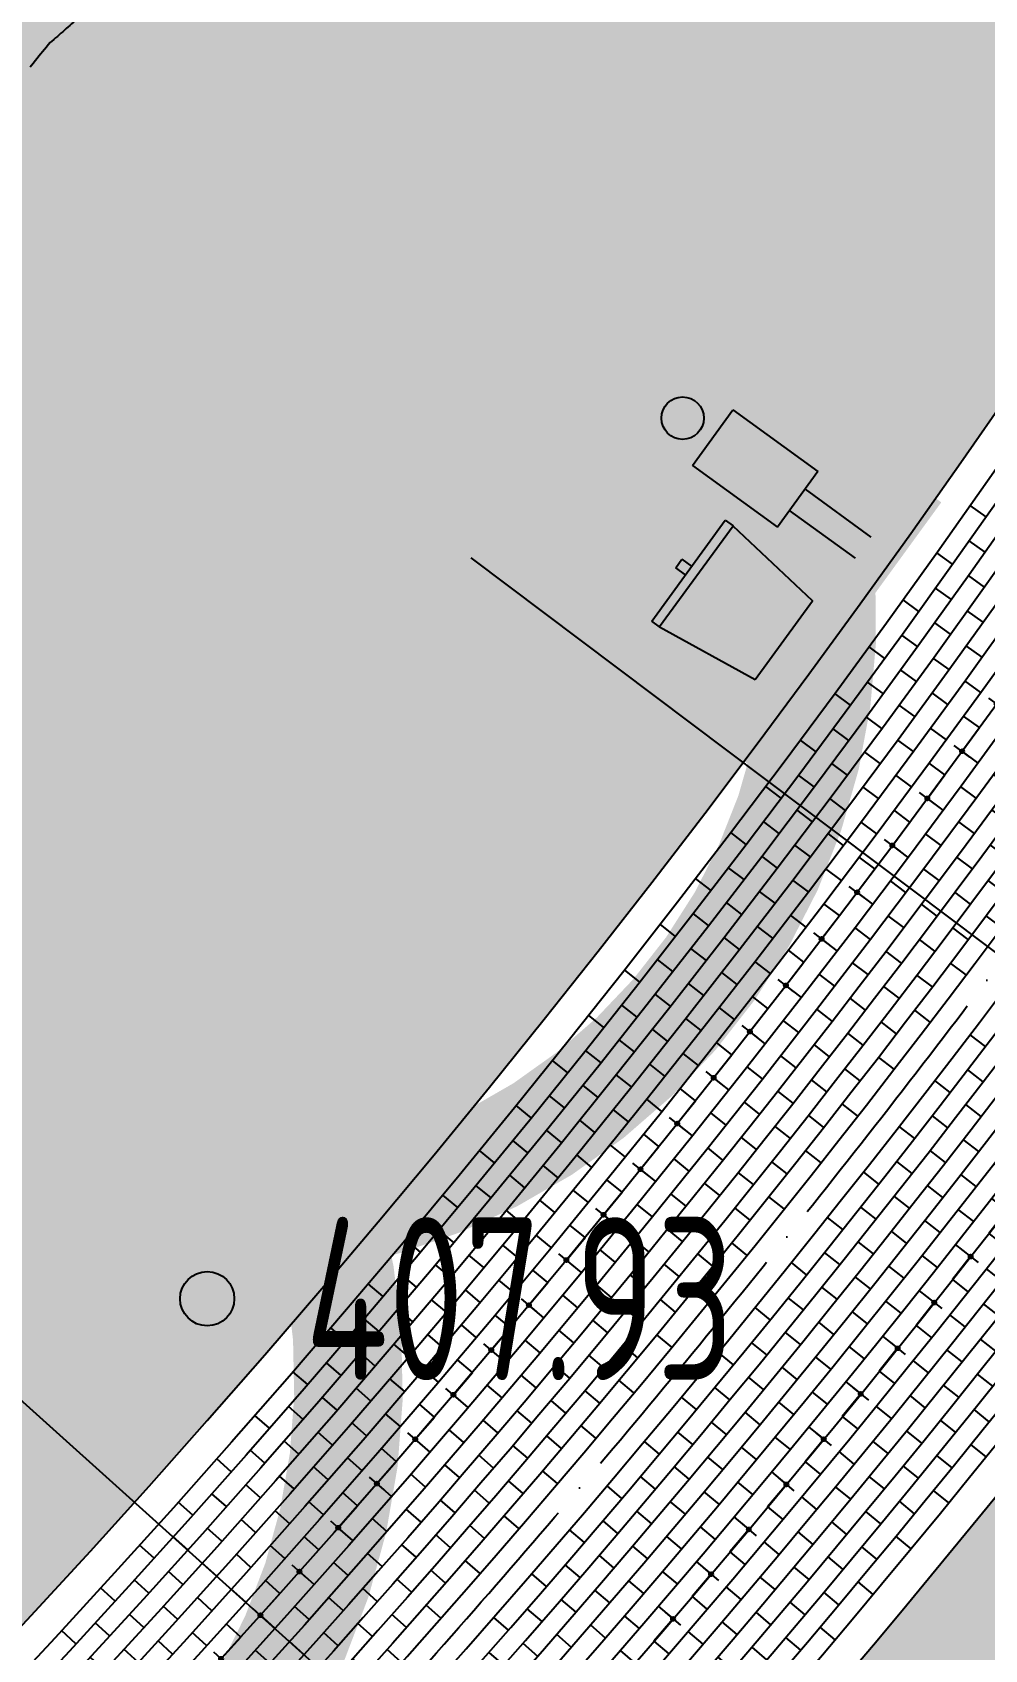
# Model space of a CAD drawing. Header units: millimetres. Extents: x 387826 to 388039216, y 3325062 to 3325368396.
# Drawn here: x 387736555 to 387740942, y 3324880601 to 3324888053 of the extents above; entities that cross this region are included whole.
import ezdxf
from ezdxf.enums import TextEntityAlignment as Align

# ---------------------------------------------------------------- set-up
doc = ezdxf.new("R2010")
doc.units = ezdxf.units.MM
doc.header["$LTSCALE"] = 1000
doc.header["$MEASUREMENT"] = 0
doc.linetypes.add('ACAD_ISO04W100', pattern=[30, 24, -3, 0, -3])
doc.linetypes.add('DASH', pattern=[0.35, 0.25, -0.1])
for name, color, linetype in [('0 Plan-Furniture', 215, 'Continuous'), ('0 Plan-Green C2', 75, 'DASH'), ('0 Plan-Green Hatch', 76, 'Continuous'), ('0 Plan-Hatch 1', 8, 'Continuous'), ('0 Plan-Pavedivide', 15, 'Continuous'), ('0 Plan-Road 2', 40, 'Continuous'), ('0 Plan-Rock', 15, 'Continuous'), ('0 Plan-Wall 1', 32, 'Continuous'), ('0 Plan-Water L', 150, 'Continuous'), ('0-SITE', 7, 'Continuous'), ('000-Earth-MSCQ（不打印）$0$0-SITE', 7, 'Continuous'), ('000-Earth-MSCQ（不打印）$0$GCD', 251, 'Continuous'), ('000-古城墙保护(不打印)$0$0-文物遗址', 8, 'Continuous'), ('0NT-Center', 1, 'ACAD_ISO04W100'), ('0NT-Line 6', 251, 'Continuous')]:
    doc.layers.add(name, color=color, linetype=linetype)
doc.layers.add('0-调整', color=7, linetype='Continuous', plot=False)
doc.layers.add('0NT-辅助线（不打印）', color=157, linetype='Continuous', plot=False)
doc.styles.add('000-Earth-MSCQ（不打印）$0$HZ', font='gbenor.shx', dxfattribs={"width": 0.8, "bigfont": 'hztxt.shx'})
pattern_1 = [(90, (387910883.5935059, 3325096422.695915), (-798.2363799999999, 798.23638), [211.664528, -1384.80812]), (45, (387910883.5935059, 3325096422.695915), (-798.2369240652082, 798.2369240652083), [211.664528, -917.2129199999998]), (135, (387910883.5935059, 3325096422.695915), (-798.2369240652083, -798.2369240652082), [211.664528, -917.2129199999998])]

# ---------------------------------------------------------------- blocks, each defined once
blk = doc.blocks.new('GZF')
at = {"layer": '0 Plan-Hatch 1', "ltscale": 10}
for p, q in [((0, 630.0000009536743), (0, 540.0000004768372)), ((-135, 540.0000009536743), (-135, 450.0000004768372)), ((0, 450.0000009536743), (0, 360.0000004768372)), ((-135, 360.0000009536743), (-135, 270.0000004768372)), ((0, 270.0000009536743), (0, 180.0000004768372)), ((-135, 180.0000009536743), (-135, 90.00000047683716)), ((0, 90.00000095367432), (0, 4.76837158203125e-07)), ((-135, 9.5367431640625e-07), (-135, -89.99999952316284)), ((-135, -179.9999990463257), (-135, -269.9999995231628)), ((0, -269.9999990463257), (0, -359.9999995231628)), ((-135, -359.9999990463257), (-135, -449.9999995231628)), ((0, -449.9999990463257), (0, -539.9999995231628)), ((-135, -539.9999990463257), (-135, -629.9999995231628))]:
    blk.add_line(p, q, dxfattribs=at)
at = {"layer": '0NT-辅助线（不打印）', "ltscale": 10}
for p, q in [((0, 4.76837158203125e-07), (-135.0000000596046, 4.291534423828125e-06)), ((0, 44.99999952316284), (0, -45)), ((0, -89.99999904632568), (0, -179.9999995231628))]:
    blk.add_line(p, q, dxfattribs=at)
blk.add_circle((0, 9.5367431640625e-07), 9.101957738399506, dxfattribs=at)
blk = doc.blocks.new('hgreer')
at = {"layer": '0 Plan-Rock'}
for p, q in [((87294355.55795002, 81354781.10729504), (87294178.11190939, 81354751.86047316)), ((87294443.53921127, 81354780.05402851), (87294355.55795002, 81354781.10729504)), ((87294547.68330145, 81354721.65778351), (87294443.53921127, 81354780.05402851)), ((87294178.11190939, 81354751.86047316), (87294065.83607006, 81354637.78872204)), ((87294065.83607006, 81354637.78872204), (87294117.01122522, 81354456.20700169)), ((87294664.07947683, 81354656.3914814), (87294547.68330145, 81354721.65778351)), ((87294759.14183569, 81354538.71492577), (87294664.07947683, 81354656.3914814)), ((87294731.7388463, 81354582.50181723), (87294664.24018526, 81354326.38945389)), ((87294773.08252478, 81354434.33788824), (87294759.14183569, 81354538.71492577)), ((87294117.01122522, 81354456.20700169), (87294095.41249323, 81354331.52632284)), ((87294903.68527222, 81354336.96669865), (87294773.08252478, 81354434.33788824)), ((87294095.41249323, 81354331.52632284), (87294030.19147348, 81354215.21090364)), ((87294664.24018526, 81354326.38945389), (87294726.92880392, 81354122.25697279)), ((87294931.09391212, 81354184.80406904), (87294903.68527222, 81354336.96669865)), ((87294030.19147348, 81354215.21090364), (87293950.50170279, 81354058.7284131)), ((87294726.92880392, 81354122.25697279), (87294732.5263834, 81353974.28032875)), ((87294925.65704155, 81354002.77868557), (87294931.09391212, 81354184.80406904)), ((87293950.50170279, 81354058.7284131), (87294085.01149035, 81353910.88410997)), ((87294732.5263834, 81353974.28032875), (87294732.47653246, 81353773.14170551)), ((87294847.1803999, 81353805.38219404), (87294925.65704155, 81354002.77868557)), ((87294023.75106525, 81353945.23439169), (87293945.06209517, 81353876.70456362)), ((87293945.06209517, 81353876.70456362), (87293978.86129236, 81353793.37982321)), ((87294085.01149035, 81353910.88410997), (87294101.38487864, 81353724.67772675)), ((87293978.86129236, 81353793.37982321), (87294010.44285583, 81353663.0162301)), ((87294101.38487864, 81353724.67772675), (87294062.62154865, 81353569.38563776)), ((87294194.49001312, 81353632.23753595), (87294078.83149195, 81353713.18281698)), ((87294732.47653246, 81353773.14170551), (87294855.4718895, 81353647.84643793)), ((87294733.32646942, 81353768.42199326), (87294752.7542243, 81353536.46374273)), ((87294985.5991621, 81353607.06822824), (87294847.1803999, 81353805.38219404)), ((87294010.44285583, 81353663.0162301), (87294001.0962081, 81353531.46549511)), ((87294062.62154865, 81353569.38563776), (87294062.83210802, 81353440.52223349)), ((87294327.30845976, 81353581.90174913), (87294194.49001312, 81353632.23753595)), ((87294466.7307601, 81353471.53891182), (87294327.30845976, 81353581.90174913)), ((87294855.4718895, 81353647.84643793), (87294933.63376474, 81353571.83388138)), ((87294915.46659803, 81353453.2730689), (87294985.5991621, 81353607.06822824)), ((87294001.0962081, 81353531.46549511), (87293982.1913867, 81353397.22570324)), ((87294062.83210802, 81353440.52223349), (87294178.22474575, 81353287.3048029)), ((87294486.30451298, 81353376.63236427), (87294466.7307601, 81353471.53891182)), ((87294754.92104006, 81353382.36224747), (87294915.46659803, 81353453.2730689)), ((87293982.1913867, 81353397.22570324), (87294040.96926165, 81353243.56614494)), ((87294178.22474575, 81353287.3048029), (87294341.44099522, 81353269.10504293)), ((87294334.34331751, 81353267.93039131), (87294629.21914673, 81353316.73175287)), ((87294386.46046972, 81353276.55567598), (87294503.96522665, 81353394.33422852)), ((87294503.96522665, 81353394.33422852), (87294754.92104006, 81353382.36224747)), ((87294629.21914673, 81353316.73175287), (87294695.59404516, 81353299.90225601)), ((87294695.59404516, 81353299.90225601), (87294797.77804232, 81353019.78459024)), ((87293881.95533514, 81353001.33173227), (87294002.8869195, 81353200.15958261)), ((87294002.8869195, 81353200.15958261), (87294334.34331751, 81353267.93039131)), ((87294040.96926165, 81353243.56614494), (87294087.5199771, 81353217.46397257)), ((87294797.2513938, 81353021.22829533), (87294928.35195875, 81353075.89960194)), ((87294797.77804232, 81353019.78459024), (87294828.17697763, 81352902.62679052)), ((87294928.35195875, 81353075.89960194), (87295164.21005392, 81352945.8500886)), ((87293707.04556465, 81352798.5372243), (87293881.95533514, 81353001.33173227)), ((87294828.17697763, 81352902.62679052), (87294889.36295891, 81352809.43795013)), ((87295164.21005392, 81352945.8500886), (87295294.30506325, 81352900.8138256)), ((87295294.30506325, 81352900.8138256), (87295436.7808919, 81352909.88579369)), ((87295436.7808919, 81352909.88579369), (87295535.80596161, 81352712.5181551)), ((87293611.90141344, 81352617.88646793), (87293707.04556465, 81352798.5372243)), ((87294783.89886093, 81352759.74909401), (87294922.68821096, 81352819.02491999)), ((87294798.87405062, 81352593.05690384), (87294783.89886093, 81352759.74909401)), ((87294889.36295891, 81352809.43795013), (87294893.53768969, 81352806.57496452)), ((87294922.68821096, 81352819.02491999), (87295093.40136433, 81352851.9939723)), ((87295093.40136433, 81352851.9939723), (87295359.6696682, 81352771.9161663)), ((87295359.6696682, 81352771.9161663), (87295495.84562588, 81352736.87204123)), ((87295495.84562588, 81352736.87204123), (87295622.469975, 81352776.15960741)), ((87295622.469975, 81352776.15960741), (87295818.58547544, 81352704.58441973)), ((87293611.2455144, 81352622.75509739), (87293618.59947062, 81352630.60410738)), ((87293612.46367359, 81352618.95403433), (87293611.2455144, 81352622.75509739)), ((87293634.5151391, 81352386.18992853), (87293611.90141344, 81352617.88646793)), ((87294792.83854675, 81352660.23945093), (87294781.2020874, 81352568.13327885)), ((87295818.58547544, 81352704.58441973), (87295897.6313386, 81352519.39395714)), ((87294781.2020874, 81352568.13327885), (87294803.82754755, 81352499.24621439)), ((87294829.69997835, 81352396.15216494), (87294798.87405062, 81352593.05690384)), ((87294803.82754755, 81352499.24621439), (87294805.84275723, 81352325.73192406)), ((87295897.6313386, 81352519.39395714), (87295875.03799915, 81352437.25423193)), ((87293638.73982191, 81352109.72977304), (87293634.5151391, 81352386.18992853)), ((87294867.24756336, 81351996.47886133), (87294829.69997835, 81352396.15216494)), ((87295875.03799915, 81352437.25423193), (87295998.39040709, 81352279.86569405)), ((87294805.84275723, 81352325.73192406), (87294729.88889408, 81352179.05230331)), ((87295998.39040709, 81352279.86569405), (87296011.18960857, 81352087.09489775)), ((87293691.33826399, 81351912.79822016), (87293638.73982191, 81352109.72977304)), ((87294729.88889408, 81352179.05230331), (87294598.35456133, 81352049.99602938)), ((87294745.82520914, 81351830.70942354), (87294674.40588522, 81352124.61457443)), ((87296011.18960857, 81352087.09489775), (87295936.69059563, 81352043.44170523)), ((87294598.35456133, 81352049.99602938), (87294537.39111853, 81351920.69665527)), ((87294787.96035194, 81351832.43062687), (87294867.24756336, 81351996.47886133)), ((87295936.69059563, 81352043.44170523), (87295855.45090389, 81351887.43670464)), ((87293793.29972267, 81351855.16876936), (87293691.33826399, 81351912.79822016)), ((87294020.61388016, 81351790.46834421), (87293793.29972267, 81351855.16876936)), ((87294528.00491762, 81351827.74941826), (87294403.26178503, 81351753.4624834)), ((87294537.39111853, 81351920.69665527), (87294528.00491762, 81351827.74941826)), ((87294823.57447815, 81351755.92092943), (87294745.82520914, 81351830.70942354)), ((87294928.24235153, 81351500.3071332), (87294787.96035194, 81351832.43062687)), ((87295752.93615198, 81351854.00780106), (87295717.958148, 81351717.75891066)), ((87295855.45090389, 81351887.43670464), (87295752.93615198, 81351854.00780106)), ((87294261.92574072, 81351683.3802619), (87294020.61388016, 81351790.46834421)), ((87294403.26178503, 81351753.4624834), (87294261.92574072, 81351683.3802619)), ((87295717.958148, 81351717.75891066), (87295668.86266375, 81351569.5649929)), ((87295668.86266375, 81351569.5649929), (87295620.20724678, 81351489.60983896)), ((87295038.57397318, 81351501.56801844), (87294928.24235153, 81351500.3071332)), ((87295218.8379941, 81351460.2084279), (87295038.57397318, 81351501.56801844)), ((87295471.20922089, 81351402.30345297), (87295218.8379941, 81351460.2084279)), ((87295563.7357006, 81351441.81965446), (87295471.20922089, 81351402.30345297)), ((87295620.20724678, 81351489.60983896), (87295563.7357006, 81351441.81965446))]:
    blk.add_line(p, q, dxfattribs=at)
blk = doc.blocks.new('A$C6F3146E0')
at = {"layer": '0NT-Line 6', "ltscale": 10}
h = blk.add_hatch(color=250, dxfattribs=at)
h.dxf.hatch_style = 1
h.paths.add_polyline_path([(770.8263137936592, 224.670768737793), (810.3220527768135, 256.2139329910278), (835.2317494153976, 324.4204158782959), (833.3040155768394, 388.4453463554382), (820.9189774394035, 463.9596586227417), (754.3517169356346, 547.9615912437439), (685.1306374669075, 571.7637538909912), (648.6333835721016, 532.9735097885132), (560.9706773757935, 478.0560865402222), (435.4114928841591, 471.8050203323364), (412.9067182540894, 470.2245101928711), (393.1375009417534, 409.172682762146), (341.858026444912, 434.3570075035095), (264.9241532683372, 347.7219390869141), (178.5392355918884, 306.3339829444885), (99.75384694337845, 236.3871359825134), (100.6734097599983, 205.8461256027222), (-39.07419377565384, 236.9795122146606), (-102.4145213365555, 247.8891234397888), (-227.2226577997208, 255.3294014930725), (-263.6027362942696, 253.2760562896729), (-466.0318554639816, 116.5901379585266), (-533.2976085543633, 47.03379058837891), (-532.5472962260246, -9.940046787261963), (-502.9617641568184, -119.4587659835815), (-487.3542992472649, -245.2169432640076), (-362.168852865696, -318.9908819198608), (-321.607862830162, -299.8709025382996), (-253.3382203578949, -292.9825172424316), (-203.8347312808037, -305.8216533660889), (-307.0939737558365, -407.8742938041687), (-317.8145741820335, -454.746955871582), (-397.924086868763, -564.6175723075867), (-303.9935299754143, -812.2360253334045), (-231.2336182594299, -851.9496531486511), (-48.49573516845703, -816.4576859474182), (-9.395219087600708, -850.3686947822571), (93.0649853348732, -855.1476488113403), (111.2549631595612, -865.0760560035706), (187.399763584137, -812.1467542648315), (221.6528564691544, -722.4822506904602), (261.0329630374908, -711.4681391716003), (317.6792796850204, -633.1580109596252), (298.6361645460129, -534.7751779556274), (251.1640767455101, -492.3936176300049), (307.7410970926285, -425.3148427009583), (268.7809119224548, -368.9407444000244), (252.7369466423988, -239.6859731674194), (250.3308267593384, -175.0901141166687), (202.1934161186218, -127.8694906234741), (284.9391769766808, -23.94351768493652), (331.3716490268707, -23.94351720809937), (367.9684412479401, -52.22230958938599), (442.710650742054, -71.89512920379639), (483.0180369615555, -67.30876064300537), (530.3833799958229, 38.67332077026367), (669.1160991191864, 76.5786771774292), (763.058145403862, 146.8629102706909)])
at = {"layer": '0 Plan-Rock', "ltscale": 10, "const_width": 30}
blk.add_lwpolyline([(770.8263137936592, 224.670768737793), (810.3220527768135, 256.2139329910278), (835.2317494153976, 324.4204158782959), (833.3040155768394, 388.4453463554382), (820.9189774394035, 463.9596586227417), (754.3517169356346, 547.9615912437439), (685.1306374669075, 571.7637538909912), (648.6333835721016, 532.9735097885132), (560.9706773757935, 478.0560865402222), (435.4114928841591, 471.8050203323364), (412.9067182540894, 470.2245101928711), (393.1375009417534, 409.172682762146), (341.858026444912, 434.3570075035095), (264.9241532683372, 347.7219390869141), (178.5392355918884, 306.3339829444885), (99.75384694337845, 236.3871359825134), (100.6734097599983, 205.8461256027222), (-39.07419377565384, 236.9795122146606), (-102.4145213365555, 247.8891234397888), (-227.2226577997208, 255.3294014930725), (-263.6027362942696, 253.2760562896729), (-466.0318554639816, 116.5901379585266), (-533.2976085543633, 47.03379058837891), (-532.5472962260246, -9.940046787261963), (-502.9617641568184, -119.4587659835815), (-487.3542992472649, -245.2169432640076), (-362.168852865696, -318.9908819198608), (-321.607862830162, -299.8709025382996), (-253.3382203578949, -292.9825172424316), (-203.8347312808037, -305.8216533660889), (-307.0939737558365, -407.8742938041687), (-317.8145741820335, -454.746955871582), (-397.924086868763, -564.6175723075867), (-303.9935299754143, -812.2360253334045), (-231.2336182594299, -851.9496531486511), (-48.49573516845703, -816.4576859474182), (-9.395219087600708, -850.3686947822571), (93.0649853348732, -855.1476488113403), (111.2549631595612, -865.0760560035706), (187.399763584137, -812.1467542648315), (221.6528564691544, -722.4822506904602), (261.0329630374908, -711.4681391716003), (317.6792796850204, -633.1580109596252), (298.6361645460129, -534.7751779556274), (251.1640767455101, -492.3936176300049), (307.7410970926285, -425.3148427009583), (268.7809119224548, -368.9407444000244), (252.7369466423988, -239.6859731674194), (250.3308267593384, -175.0901141166687), (202.1934161186218, -127.8694906234741), (284.9391769766808, -23.94351768493652), (331.3716490268707, -23.94351720809937), (367.9684412479401, -52.22230958938599), (442.710650742054, -71.89512920379639), (483.0180369615555, -67.30876064300537), (530.3833799958229, 38.67332077026367), (669.1160991191864, 76.5786771774292), (763.058145403862, 146.8629102706909)], close=True, dxfattribs=at)
at = {"layer": '0 Plan-Rock', "xscale": 0.4800000000000001, "yscale": 0.4800000000000001, "zscale": 0.4800000000000001, "rotation": 301.0050644222225}
blk.add_blockref('hgreer', (-55053982.43733722, 15799643.40212011), dxfattribs=at)
blk = doc.blocks.new('2000')
at = {"layer": '0NT-辅助线（不打印）', "ltscale": 10}
blk.add_line((0, 3068.412932872772), (0, -3068.412932872772), dxfattribs=at)
blk = doc.blocks.new('000-Earth-MSCQ（不打印）$0$gc200')
h = blk.add_hatch(color=256)
edge = h.paths.add_edge_path()
edge.add_arc((0, -5.551115123125783e-17), 0.2500000000000001, 0, 360)
blk.add_circle((0, -5.551115123125783e-17), 0.2500000000000001)
blk = doc.blocks.new('000-古城墙保护(不打印)')
at = {"layer": '000-古城墙保护(不打印)$0$0-文物遗址'}
for points, knots in [([(387737197.1285747, 3324981403.415055), (387736096.0427806, 3324979854.623392), (387734994.9161226, 3324978305.774215), (387733477.5577232, 3324976159.452425), (387733057.9827518, 3324975564.681698), (387731801.6481757, 3324973778.453018), (387730967.2788861, 3324972585.078576), (387729892.9296446, 3324971034.148538), (387729648.4172458, 3324970680.198669), (387729160.3491914, 3324969971.545458), (387728916.7924557, 3324969616.845214), (387728187.6684797, 3324968551.577522), (387727703.6474695, 3324967839.843114), (387726258.6842515, 3324965699.60363), (387725304.8418364, 3324964266.062308), (387722479.0335895, 3324959942.345523), (387720642.7863438, 3324957029.07731), (387718565.0062456, 3324953562.089524), (387718258.3690078, 3324953045.846024), (387717344.9016046, 3324951493.459837), (387716744.5157421, 3324950453.661462), (387715929.4988618, 3324949012.45878), (387715706.7998487, 3324948615.5142), (387715042.9016787, 3324947422.379854), (387714605.9012473, 3324946623.888694), (387713743.8217769, 3324945020.483297), (387713318.7405089, 3324944215.591985), (387712060.6000639, 3324941791.922987), (387711244.6442383, 3324940164.150267), (387708859.0139924, 3324935249.417005), (387707351.5765786, 3324931931.041672), (387705649.0821437, 3324927975.16632), (387705389.7021271, 3324927366.404742), (387704936.1741744, 3324926291.721795), (387704741.1506999, 3324925826.179573), (387704418.5123076, 3324925050.517639), (387704290.2414992, 3324924740.67449), (387704049.4087902, 3324924156.238155), (387703936.7372431, 3324923881.690023), (387703588.9594018, 3324923030.849317), (387703355.1671539, 3324922454.038587), (387702657.6515939, 3324920722.135781), (387702197.7893851, 3324919565.573121), (387700732.057672, 3324915862.894021), (387699733.2402807, 3324913314.916289), (387697682.8976924, 3324908245.691806), (387696631.3727324, 3324905724.445703), (387695385.8999711, 3324902935.86764), (387695252.6487555, 3324902639.882738), (387695042.0861625, 3324902176.097783), (387694965.4017933, 3324902008.003693), (387694811.416937, 3324901672.097452), (387694734.1191186, 3324901504.28469), (387694501.330532, 3324901001.257626), (387694344.9446319, 3324900666.454545), (387693872.3747299, 3324899663.611354), (387693552.7785212, 3324898997.1373), (387692581.6878713, 3324897003.348752), (387691917.8913274, 3324895681.667883), (387689691.0672321, 3324891350.986928), (387688073.6011322, 3324888366.761915), (387684790.6326197, 3324882419.062478), (387683125.1304827, 3324879455.588455), (387681241.4699884, 3324876053.47428), (387681004.4719652, 3324875624.499768), (387680615.9174366, 3324874919.189661), (387680464.0502294, 3324874643.010059), (387680143.3686507, 3324874058.588551), (387679974.6257988, 3324873750.313607), (387679637.7624104, 3324873133.472393), (387679469.6391446, 3324872824.905679), (387678966.1256262, 3324871898.803033), (387678631.591652, 3324871280.864596), (387677630.8628182, 3324869425.725761), (387676967.5410358, 3324868187.201847), (387674984.6522201, 3324864468.627708), (387673672.1615222, 3324861985.575195), (387670088.9604058, 3324855224.444933), (387667813.6277949, 3324850950.53183), (387665264.2276769, 3324846340.527356), (387665057.0287449, 3324845967.096959), (387664433.7340483, 3324844847.74894), (387664015.9403817, 3324844102.774489), (387663432.2971889, 3324843070.481988), (387663268.6519265, 3324842781.949813), (387662833.5749711, 3324842017.360954), (387662561.4328105, 3324841541.694526), (387662178.4184651, 3324840876.126625), (387662068.5575572, 3324840685.672148), (387661848.4548826, 3324840304.962278), (387661738.2155733, 3324840114.706697), (387661406.983139, 3324839544.211227), (387661185.4755068, 3324839164.24261), (387660519.2898974, 3324838025.207472), (387660072.9491917, 3324837267.011679), (387659161.3501892, 3324835723.708179), (387658696.0040777, 3324834938.644979), (387658230.5838907, 3324834153.577537)], [0, 0, 0, 0, 5702.245479939245, 5702.245479939245, 7885.781478183323, 7885.781478183323, 12252.85347467148, 12252.85347467148, 13542.57060277555, 13542.57060277555, 14832.28773087962, 14832.28773087962, 17411.72198708776, 17411.72198708776, 22570.59049950404, 22570.59049950404, 32888.32752433659, 32888.32752433659, 34688.62051796382, 34688.62051796382, 38289.20650521827, 38289.20650521827, 39654.30530144276, 39654.30530144276, 42384.50289389175, 42384.50289389175, 45114.70048634074, 45114.70048634074, 50575.09567123871, 50575.09567123871, 61495.88604103465, 61495.88604103465, 63478.34665138404, 63478.34665138404, 64990.43751087733, 64990.43751087733, 65995.03634065215, 65995.03634065215, 66884.06714237704, 66884.06714237704, 68748.62421062514, 68748.62421062514, 72477.73834712135, 72477.73834712135, 80682.19936863326, 80682.19936863326, 88886.66039014516, 88886.66039014516, 89862.41942877932, 89862.41942877932, 90417.86075234684, 90417.86075234684, 90973.30207591435, 90973.30207591435, 92084.18472304937, 92084.18472304937, 94305.95001731942, 94305.95001731942, 98749.48060585953, 98749.48060585953, 108930.3375710443, 108930.3375710443, 119111.1945362291, 119111.1945362291, 120579.3181833468, 120579.3181833468, 121523.5538401964, 121523.5538401964, 122576.4952181892, 122576.4952181892, 123629.436596182, 123629.436596182, 125735.3193521676, 125735.3193521676, 129947.0848641388, 129947.0848641388, 138370.6158880811, 138370.6158880811, 152903.0841010717, 152903.0841010717, 154185.1334196633, 154185.1334196633, 156749.2320568466, 156749.2320568466, 157744.9728730399, 157744.9728730399, 159389.9369822803, 159389.9369822803, 160049.8649448918, 160049.8649448918, 160709.7929075034, 160709.7929075034, 162029.6488327265, 162029.6488327265, 164669.3606831728, 164669.3606831728, 167406.946974139, 167406.946974139, 167406.946974139, 167406.946974139]), ([(387737262.330511, 3324981357.060902), (387734721.0161395, 3324977782.437986), (387726546.6739347, 3324966284.372334), (387714433.9447264, 3324947503.892808), (387703783.5358794, 3324924094.444627), (387694663.0818708, 3324899201.65144), (387678914.9642586, 3324872463.379442), (387667385.2491224, 3324849444.440826), (387659620.0887402, 3324836340.50948), (387658299.3995878, 3324834112.780479)], [0, 0, 0, 0, 13160.82587816235, 42332.863815025, 66846.07850587695, 90167.89617001449, 121717.6302068458, 159638.727540277, 167406.9472222461, 167406.9472222461, 167406.9472222461, 167406.9472222461])]:
    blk.add_open_spline(points, degree=3, knots=knots, dxfattribs=at)
blk = doc.blocks.new('000-Earth-MSCQ（不打印）')
at = {"layer": '000-Earth-MSCQ（不打印）$0$0-SITE', "ltscale": 10}
blk.add_blockref('000-古城墙保护(不打印)', (0, 0), dxfattribs=at)
at = {"layer": '000-Earth-MSCQ（不打印）$0$GCD', "linetype": 'Continuous'}
ref = blk.add_blockref('000-Earth-MSCQ（不打印）$0$gc200', (387737360.1, 3324882218.5), dxfattribs=dict(at, xscale=500, yscale=500, zscale=500))
ref.add_attrib('height', '407.93', dxfattribs={"linetype": 'Continuous', "height": 750, "style": '000-Earth-MSCQ（不打印）$0$HZ', "width": 0.8}).set_placement((387737810.1, 3324882218.5), align=Align.MIDDLE_LEFT)
blk = doc.blocks.new('fsdeghfgjfg')
at = {"layer": '0 Plan-Furniture'}
for p, q in [((481422.0104726141, 3490948.201271868), (481422.5052769388, 3490948.201294146)), ((481422.0104726141, 3490948.201271868), (481422.0105066623, 3490947.445009573)), ((481422.5052769388, 3490948.201294146), (481422.5053109869, 3490947.44503185)), ((481420.93110653, 3490947.778263784), (481421.8305891898, 3490947.77830428)), ((481420.9311096692, 3490947.708537716), (481420.93110653, 3490947.778263784)), ((481421.3430499425, 3490947.864711008), (481421.4199289019, 3490947.86471447)), ((481421.3430538336, 3490947.778282331), (481421.3430499425, 3490947.864711008)), ((481421.4199289019, 3490947.86471447), (481421.4199327931, 3490947.778285792)), ((481421.8305891898, 3490947.77830428), (481421.830592329, 3490947.708578212)), ((481422.5053109869, 3490947.44503185), (481422.0105066623, 3490947.445009573)), ((481422.1604759517, 3490946.858928958), (481422.160449565, 3490947.445016324)), ((481422.3493834257, 3490947.44502483), (481422.3494098123, 3490946.858937464))]:
    blk.add_line(p, q, dxfattribs=at)
at = {"layer": '0 Plan-Furniture', "const_width": 0.1}
blk.add_lwpolyline([(481420.5576483212, 3490948.720909328), (481420.5577417252, 3490946.646265627), (481422.7990485331, 3490946.646366535), (481422.7989551292, 3490948.721010235)], close=True, dxfattribs=at)
at = {"layer": '0 Plan-Furniture'}
blk.add_lwpolyline([(481421.0310007501, 3490946.929665298), (481421.7299928516, 3490946.929696769), (481421.8298137996, 3490947.708578177), (481420.9311096692, 3490947.708537716)], close=True, dxfattribs=at)
blk.add_circle((481422.2442616898, 3490948.458704368), 0.1524818489228128, dxfattribs=at)

msp = doc.modelspace()

# ---------------------------------------------------------------- hatches: boundary and pattern name
at = {"layer": '0 Plan-Green Hatch', "ltscale": 10}
h = msp.add_hatch(dxfattribs=at)
h.set_pattern_fill('GRASS', color=256, scale=400, double=1)
h.set_pattern_definition(pattern_1)
edge = h.paths.add_edge_path()
edge.add_line((387622439.0599667, 3324854050.936299), (387623173.6833379, 3324853939.656582))
edge.add_line((387623173.6833379, 3324853939.656582), (387635096.1587876, 3324877614.537973))
edge.add_line((387635096.1587876, 3324877614.537973), (387637326.4545873, 3324880090.89868))
edge.add_line((387637326.4545873, 3324880090.89868), (387648092.625536, 3324901769.250156))
edge.add_line((387648092.625536, 3324901769.250156), (387653675.5063087, 3324913098.933503))
edge.add_line((387653675.5063087, 3324913098.933503), (387659029.9602896, 3324926312.71594))
edge.add_line((387659029.9602896, 3324926312.71594), (387666293.4541628, 3324933025.957657))
edge.add_line((387666293.4541628, 3324933025.957657), (387674562.7421811, 3324955273.126987))
edge.add_line((387674562.7421811, 3324955273.126987), (387674698.8546848, 3324955833.61237))
edge.add_line((387674698.8546848, 3324955833.61237), (387679274.3591145, 3324966056.084505))
edge.add_line((387679274.3591145, 3324966056.084505), (387692670.727551, 3324988471.826824))
edge.add_line((387692670.727551, 3324988471.826824), (387687672.3361686, 3324991569.787791))
edge.add_line((387687672.3361686, 3324991569.787791), (387699107.2769016, 3325013209.461398))
edge.add_line((387699107.2769016, 3325013209.461398), (387703730.9022322, 3325018962.653418))
edge.add_line((387703730.9022322, 3325018962.653418), (387707660.8433574, 3325021085.874216))
edge.add_line((387707660.8433574, 3325021085.874216), (387708978.7375107, 3325021533.479846))
edge.add_line((387708978.7375107, 3325021533.479846), (387713125.3676936, 3325024321.017564))
edge.add_line((387713125.3676936, 3325024321.017564), (387719878.4443215, 3325030249.513507))
edge.add_line((387719878.4443215, 3325030249.513507), (387727149.4825557, 3325038560.592924))
edge.add_line((387727149.4825557, 3325038560.592924), (387731947.0142126, 3325045521.987648))
edge.add_line((387731947.0142126, 3325045521.987648), (387732792.6573083, 3325048405.001884))
edge.add_line((387732792.6573083, 3325048405.001884), (387736658.1743807, 3325052379.78923))
edge.add_line((387736658.1743807, 3325052379.78923), (387738724.4244739, 3325053061.984234))
edge.add_line((387738724.4244739, 3325053061.984234), (387755596.1018205, 3325073700.059758))
edge.add_line((387755596.1018205, 3325073700.059758), (387757359.0947688, 3325075809.7136))
edge.add_line((387757359.0947688, 3325075809.7136), (387765030.6402072, 3325091176.180011))
edge.add_line((387765030.6402072, 3325091176.180011), (387763567.2492012, 3325091306.558766))
edge.add_line((387763567.2492012, 3325091306.558766), (387764643.4762778, 3325092870.663066))
edge.add_line((387764643.4762778, 3325092870.663066), (387763677.4327329, 3325093513.918848))
edge.add_line((387763677.4327329, 3325093513.918848), (387760351.9995351, 3325088519.772871))
edge.add_line((387760351.9995351, 3325088519.772871), (387757854.926546, 3325090182.48947))
edge.add_line((387757854.926546, 3325090182.48947), (387746044.347819, 3325072445.325399))
edge.add_arc((387645329.0706022, 3325139508.228231), 121000.0000046023, 309.74241311210085, 326.34169422267865, ccw=False)
edge.add_arc((387645329.2748908, 3325139507.932482), 120999.6419855282, 304.961169591263, 309.74242826514626, ccw=False)
edge.add_arc((387763683.9662794, 3324966246.727285), 88844.09917226598, 123.4868483728974, 149.7895362449835)
edge.add_arc((387680669.4993267, 3325002504.157055), 10499.99999996763, -109.5936893519368, 53.55920835511489, ccw=False)
edge.add_line((387677148.3473426, 3324992612.165916), (387673651.3536385, 3324985981.462848))
edge.add_line((387673651.3536385, 3324985981.462848), (387646879.8653454, 3324935219.63581))
edge.add_arc((387620344.1212687, 3324949214.430786), 30000.00000171048, 286.5819363186826, 332.19309994883685, ccw=False)
edge.add_arc((387637327.6832241, 3324892178.531931), 29510.79847056292, 106.5819363209107, 159.4825744767803)
edge.add_line((387609688.883474, 3324902521.837725), (387600522.3601472, 3324902521.837726))
edge.add_arc((387629038.2827542, 3324896341.687208), 29177.93862749183, 167.771613600219, 206.6177727609841)
edge.add_line((387602952.7591405, 3324883268.907842), (387599368.7798252, 3324882693.003032))
edge.add_arc((387581780.5333471, 3324878865.002812), 17999.99999596056, -22.8216057335012, 12.27867238597372, ccw=False)
edge.add_line((387598371.4385754, 3324871883.465477), (387617732.5046101, 3324862101.924585))
edge.add_line((387617732.5046101, 3324862101.924585), (387620049.8063839, 3324854469.025551))
edge.add_line((387620049.8063839, 3324854469.025551), (387622439.0599667, 3324854050.936299))
h = msp.add_hatch(dxfattribs=at)
h.set_pattern_fill('GRASS', color=256, scale=400, double=1)
h.set_pattern_definition(pattern_1)
edge = h.paths.add_edge_path()
edge.add_arc((387840038.5234647, 3324935119.458438), 91500.00000411335, 156.4579151047998, 188.1297494474422)
edge.add_arc((387699465.5716684, 3324915038.491694), 50500.00000310002, -50.13602028377028, 8.129749447027223, ccw=False)
edge.add_arc((387721258.4567825, 3324888941.170785), 16499.99999966729, 240.0784554861272, 309.86397971530346, ccw=False)
edge.add_arc((387703688.2609555, 3324858412.23413), 18723.96563009923, 60.07845548631974, 79.10547615602194)
edge.add_arc((387705049.3309466, 3324858201.848883), 18723.96562107236, 83.3207955030254, 134.5558435626539)
edge.add_arc((387711854.8343424, 3324851201.61362), 28486.93864295507, 134.4311089194858, 172.1408235425785)
edge.add_arc((387711706.683251, 3324850381.290263), 28464.53676275132, 170.4641020136959, 199.1369244882563)
edge.add_arc((387669563.2355466, 3324843477.829796), 15443.97045813427, 331.9553121975997, 350.95489145949944, ccw=False)
edge.add_line((387683193.7929136, 3324836216.691499), (387675090.4239818, 3324823431.947542))
edge.add_line((387675090.4239818, 3324823431.947542), (387663784.2623623, 3324830598.144934))
edge.add_line((387663784.2623623, 3324830598.144934), (387672998.4584864, 3324848981.692798))
edge.add_line((387672998.4584864, 3324848981.692798), (387680524.2203788, 3324864605.262346))
edge.add_line((387680524.2203788, 3324864605.262346), (387687306.9526224, 3324878385.749562))
edge.add_line((387687306.9526224, 3324878385.749562), (387691319.5148339, 3324885026.904373))
edge.add_line((387691319.5148339, 3324885026.904373), (387696418.8773469, 3324893466.812367))
edge.add_line((387696418.8773469, 3324893466.812367), (387701724.0635336, 3324904562.441676))
edge.add_line((387701724.0635336, 3324904562.441676), (387705312.0802183, 3324912235.13137))
edge.add_line((387705312.0802183, 3324912235.13137), (387707630.6118227, 3324917818.980739))
edge.add_line((387707630.6118227, 3324917818.980739), (387710598.4634087, 3324924966.623744))
edge.add_line((387710598.4634087, 3324924966.623744), (387713321.0018278, 3324931523.465325))
edge.add_line((387713321.0018278, 3324931523.465325), (387715698.4499269, 3324937249.206583))
edge.add_line((387715698.4499269, 3324937249.206583), (387717023.6757951, 3324940440.822179))
edge.add_line((387717023.6757951, 3324940440.822179), (387723132.5387145, 3324950428.986609))
edge.add_line((387723132.5387145, 3324950428.986609), (387732014.7082485, 3324964951.586145))
edge.add_line((387732014.7082485, 3324964951.586145), (387740285.6465517, 3324978474.805254))
edge.add_line((387740285.6465517, 3324978474.805254), (387743109.7462746, 3324982741.461941))
edge.add_line((387743109.7462746, 3324982741.461941), (387756154.3486463, 3324971666.622703))
h = msp.add_hatch(dxfattribs=at)
h.set_pattern_fill('GRASS', color=256, scale=400, double=1)
h.set_pattern_definition(pattern_1)
edge = h.paths.add_edge_path()
edge.add_line((387682531.9229493, 3324819792.743382), (387689452.9832063, 3324822547.713953))
edge.add_line((387689452.9832063, 3324822547.713953), (387695138.1985209, 3324824969.769745))
edge.add_line((387695138.1985209, 3324824969.769745), (387698698.7044291, 3324826561.574389))
edge.add_line((387698698.7044291, 3324826561.574389), (387705276.2498888, 3324829658.304244))
edge.add_line((387705276.2498888, 3324829658.304244), (387710882.8390135, 3324832462.406137))
edge.add_line((387710882.8390135, 3324832462.406137), (387714650.3126289, 3324834434.449856))
edge.add_line((387714650.3126289, 3324834434.449856), (387719679.7795439, 3324837180.355547))
edge.add_line((387719679.7795439, 3324837180.355547), (387725719.4311197, 3324840654.537024))
edge.add_line((387725719.4311197, 3324840654.537024), (387730551.9630077, 3324843578.580258))
edge.add_line((387730551.9630077, 3324843578.580258), (387737454.4123996, 3324847987.43173))
edge.add_line((387737454.4123996, 3324847987.43173), (387740396.5964426, 3324849953.112617))
edge.add_line((387740396.5964426, 3324849953.112617), (387747023.2478004, 3324854578.476107))
edge.add_line((387747023.2478004, 3324854578.476107), (387758546.2336847, 3324863318.794779))
edge.add_line((387758546.2336847, 3324863318.794779), (387758546.2336847, 3324871791.598949))
edge.add_line((387758546.2336847, 3324871791.598949), (387766608.4358584, 3324878765.292309))
edge.add_line((387766608.4358584, 3324878765.292309), (387766053.2408546, 3324879407.146508))
edge.add_line((387766053.2408546, 3324879407.146508), (387771997.8986003, 3324884549.193228))
edge.add_line((387771997.8986003, 3324884549.193228), (387772553.0936036, 3324883907.339029))
edge.add_line((387772553.0936036, 3324883907.339029), (387772946.2336847, 3324884247.399761))
edge.add_line((387772946.2336847, 3324884247.399761), (387772946.2336847, 3324892223.607093))
edge.add_line((387772946.2336847, 3324892223.607093), (387756515.9619979, 3324892223.607093))
edge.add_line((387756515.9619979, 3324892223.607093), (387756515.961998, 3324901223.607093))
edge.add_line((387756515.961998, 3324901223.607093), (387758216.5309084, 3324901223.607091))
edge.add_line((387758216.5309084, 3324901223.607091), (387758215.961998, 3324904223.607093))
edge.add_line((387758215.961998, 3324904223.607093), (387757665.9678574, 3324904223.607093))
edge.add_line((387757665.9678574, 3324904223.607093), (387757665.9678574, 3324911073.607093))
edge.add_line((387757665.9678574, 3324911073.607093), (387766915.961998, 3324911073.607093))
edge.add_line((387766915.961998, 3324911073.607093), (387766915.961998, 3324904223.607093))
edge.add_line((387766915.961998, 3324904223.607093), (387765065.9619981, 3324904223.607093))
edge.add_line((387765065.9619981, 3324904223.607093), (387765065.9619981, 3324901223.607093))
edge.add_line((387765065.9619981, 3324901223.607093), (387768065.961998, 3324901223.607093))
edge.add_line((387768065.961998, 3324901223.607093), (387768065.961998, 3324895523.607093))
edge.add_line((387768065.961998, 3324895523.607093), (387772946.2336847, 3324895523.607092))
edge.add_line((387772946.2336847, 3324895523.607092), (387772946.2336847, 3324914010.667485))
edge.add_arc((387767037.9046711, 3324905177.80358), 10626.75098531642, 56.22131759937778, 103.2071422155415)
edge.add_arc((387762901.5421501, 3324920638.641783), 5392.925771493214, 220.3326845520224, 288.46913314693074, ccw=False)
edge.add_arc((387762687.6886906, 3324920624.583845), 5222.368197515867, 173.1830321235247, 221.7337936850347, ccw=False)
edge.add_line((387757502.2405485, 3324921244.468637), (387757632.7390357, 3324923352.788814))
edge.add_line((387757632.7390357, 3324923352.788814), (387757502.2405485, 3324925633.320515))
edge.add_arc((387753134.379736, 3324925111.172685), 4398.959699022897, 6.816967887569507, 46.28139355814159)
edge.add_line((387756174.5762423, 3324928290.488907), (387755057.1051541, 3324929276.127875))
edge.add_arc((387753461.9671991, 3324926388.954977), 3298.519734662517, 61.07973084081338, 121.5367589442542)
edge.add_line((387751736.6913583, 3324929200.299088), (387752748.4456902, 3324919853.607094))
edge.add_arc((387699465.5716705, 3324915038.491693), 53500.00000114058, -50.13602028513992, 5.163731182208892, ccw=False)
edge.add_arc((387721258.4567842, 3324888941.170766), 19499.99998385664, 240.0784554536076, 309.8639797475181, ccw=False)
edge.add_arc((387703688.2609708, 3324858412.234164), 15723.96559284523, 60.07845547272236, 78.70311574405002)
edge.add_arc((387705049.3309458, 3324858201.848884), 15723.96561972051, 83.72315599197182, 134.55584351953)
edge.add_arc((387711854.9059345, 3324851201.591338), 25487.01260980493, 134.4165066227745, 172.1407988371757)
edge.add_arc((387711728.837938, 3324850386.004377), 25487.01268535855, 170.285472902069, 199.1312741587151)
edge.add_arc((387674029.2089379, 3324841599.5669), 13627.15629226541, -30.855052572730813, 1.822912498285973, ccw=False)
edge.add_line((387685727.6797975, 3324834610.635068), (387677624.3108655, 3324821825.891111))
edge.add_line((387677624.3108655, 3324821825.891111), (387682531.9229493, 3324819792.743382))
at = {"layer": '0 Plan-Water L', "linetype": 'DASH', "ltscale": 2}
h = msp.add_hatch(dxfattribs=at)
h.set_pattern_fill('CROSS', color=256, scale=400)
h.set_pattern_definition([(0, (0, 0), (635, 635), [317.5, -952.5]), (90, (158.75, -158.75), (-635, 635), [317.5, -952.5])])
edge = h.paths.add_edge_path()
edge.add_arc((387733909.2820566, 3324891203.529407), 4203.504106804021, 310.4551125557549, 458.3938018501925)
edge.add_arc((387733556.2326249, 3324890683.237525), 4686.018332775428, 93.1875180407393, 165.144621405798)
edge.add_arc((387720581.3108469, 3324894124.779368), 8737.573042410753, 327.78236595587805, 345.14462140673106, ccw=False)
edge.add_arc((387719807.1853086, 3324894612.605039), 9652.583552775108, 284.29810469566524, 327.78236595564346, ccw=False)
edge.add_arc((387718075.6966525, 3324901406.444607), 16663.59696336578, 274.8086080534261, 284.2981046955106, ccw=False)
edge.add_arc((387719864.3897618, 3324880143.777247), 4674.173452088924, 94.80860805365232, 219.8722085569729)
edge.add_arc((387721856.074547, 3324884421.882979), 9167.619763371285, 232.5149003810446, 287.5098235915747)
edge.add_arc((387847966.8967849, 3324570623.943593), 329050.8599380431, 111.21002695851601, 112.01651697596631, ccw=False)
edge.add_arc((387723574.7634592, 3324891159.618957), 14775.43634262409, 291.2100269580471, 307.9863858975278)
edge.add_arc((387727716.5984624, 3324885130.854912), 7487.933129780546, 311.4021024214967, 358.2872274804029)
edge.add_arc((387741682.3379906, 3324883785.384053), 6577.496351237436, 140.0942613081456, 170.181337101698, ccw=False)

# ---------------------------------------------------------------- linework, layer by layer
at = {"layer": '0 Plan-Green C2', "color": 8, "ltscale": 2, "flags": 128}
msp.add_lwpolyline([(387733295.6712987, 3324895362.006124, -0.7531347075669315), (387736636.7346135, 3324888005.022048, 0.1320390420278968), (387735201.1861485, 3324884907.047571, -0.2074774315527233), (387732668.6635877, 3324879514.255091, -0.07333170050889799), (387728920.3349508, 3324877385.063263, 0.003518991072706095), (387724614.3300134, 3324875679.041398, -0.2446749653002224), (387716277.0728916, 3324877147.270092, -0.607194655583062), (387719472.5652328, 3324884801.4989, 0.04142941891652359), (387722191.0545077, 3324885259.020866, 0.1920459655309892), (387727973.5520928, 3324889466.458637, 0.07590239127328584), (387729026.8395871, 3324891884.639424, -0.3247127766852665), (387733295.6712987, 3324895362.006124, 0.01669416462458614), (387733776.7408671, 3324895404.943408)], format="xyb", dxfattribs=at)
at = {"layer": '0 Plan-Hatch 1', "ltscale": 10}
for points in [[(387685924.5267788, 3324854785.909017, -0.1660622221214119), (387693534.4242573, 3324869899.076205, -0.22599028574069), (387706872.8339578, 3324874513.919581, -0.0819795611643423), (387711875.7922884, 3324872638.35793, 0.3142702312905535), (387733315.0498716, 3324874503.211681, 0.2598551555131278), (387751744.8504316, 3324922506.63151, 0.2598551555131278)], [(387686013.6792516, 3324854773.586818, -0.1660622221187642), (387693597.4121771, 3324869834.79151, -0.2259296513838682), (387706859.084258, 3324874424.89594, -0.08192142810001819), (387711830.8960527, 3324872560.355827, 0.3142702312857109), (387733372.7369578, 3324874434.130569, 0.2598551555137477), (387751833.9459646, 3324922519.358883, 0.2598551555137477)], [(387686102.8317245, 3324854761.264619, -0.1660622221162173), (387693660.4000971, 3324869770.506815, -0.2258783062682864), (387706845.9464911, 3324874335.803207, -0.08185311650643774), (387711785.9990612, 3324872482.354159, 0.3142702312778864), (387733430.4240359, 3324874365.049449, 0.2598551555122123), (387751923.0414973, 3324922532.086256, 0.2598551555122123)], [(387686191.9841973, 3324854748.94242, -0.166062222113533), (387693723.388017, 3324869706.222121, -0.2258065166041967), (387706831.5957884, 3324874246.844697, -0.0818030246949446), (387711741.1028144, 3324872404.352063, 0.314270231284083), (387733488.1111076, 3324874295.968325, 0.2598551555099042), (387752012.1370302, 3324922544.813629, 0.2598551555099042)], [(387686281.1366702, 3324854736.620221, -0.1660622221109501), (387693786.375937, 3324869641.937426, -0.2257439587302333), (387706817.8548122, 3324874157.817317, -0.0817427786010123), (387711696.2065558, 3324872326.349974, 0.3142702312845333), (387733545.798173, 3324874226.887196, 0.2598551555081848), (387752101.2325631, 3324922557.541002, 0.2598551555081848)], [(387686370.289143, 3324854724.298022, -0.1660622221082287), (387693849.3638569, 3324869577.652731, -0.2256884380966669), (387706804.58173, 3324874068.7372, -0.08167444041347335), (387711651.3096876, 3324872248.348235, 0.3142702312880693), (387733603.4852307, 3324874157.806059, 0.2598551555052855), (387752190.3280962, 3324922570.268375, 0.2598551555052855)], [(387685389.6119416, 3324854859.84221, -0.166062222136576), (387693156.4967377, 3324870284.784373, -0.2263262745630819), (387706954.4230804, 3324875048.14609, -0.08232890779400234), (387712145.170459, 3324873106.370111, 0.314270231311119), (387732968.9272131, 3324874917.698237, 0.2598551555069973), (387751210.2772343, 3324922430.267271, 0.2598551555069973)], [(387685478.7644145, 3324854847.520011, -0.1660622221340332), (387693219.4846576, 3324870220.499678, -0.226279761714613), (387706941.3334218, 3324874959.052809, -0.08226463158398399), (387712100.2745109, 3324873028.367842, 0.3142702313096479), (387733026.6143409, 3324874848.617159, 0.2598551555075468), (387751299.3727676, 3324922442.994644, 0.2598551555075468)], [(387685567.9168873, 3324854835.197812, -0.1660622221315899), (387693282.4725776, 3324870156.214983, -0.2262287822268889), (387706927.9925835, 3324874869.987315, -0.08220343902441529), (387712055.3780925, 3324872950.365845, 0.3142702313088663), (387733084.3014616, 3324874779.536076, 0.2598551555093095), (387751388.4683003, 3324922455.722017, 0.2598551555093095)], [(387685657.0693602, 3324854822.875613, -0.1660622221290128), (387693345.4604974, 3324870091.930289, -0.2261761070340615), (387706914.5798666, 3324874780.929254, -0.08214266605841077), (387712010.4812794, 3324872872.364074, 0.3142702313016089), (387733141.9885745, 3324874710.454986, 0.2598551555100547), (387751477.5638332, 3324922468.44939, 0.2598551555100547)], [(387685746.2218331, 3324854810.553414, -0.1660622221265357), (387693408.4484174, 3324870027.645594, -0.2261144468637688), (387706900.6396655, 3324874691.929775, -0.08208926459974072), (387711965.5846853, 3324872794.362178, 0.3142702312949118), (387733199.67568, 3324874641.373889, 0.2598551555114296), (387751566.6593659, 3324922481.176764, 0.2598551555114296)], [(387685835.3743059, 3324854798.231215, -0.1660622221239236), (387693471.4363373, 3324869963.360899, -0.2260492997324109), (387706886.5241544, 3324874602.948998, -0.08203796820272602), (387711920.688523, 3324872716.360033, 0.3142702312936486), (387733257.3627791, 3324874572.292788, 0.2598551555120723), (387751655.7548988, 3324922493.904137, 0.2598551555120723)], [(387750675.704038, 3324922353.903029, -0.2598551555065402), (387732622.8054006, 3324875332.1855, -0.3142702312794076), (387712414.4902833, 3324873574.415873, 0.08251747045291254), (387707039.7385617, 3324875582.365454, 0.2265736662295429), (387692780.1414738, 3324870672.03626, -0.000530427804346614), (387692778.5063419, 3324870670.430933, 0.1654853855530233), (387684865.4642674, 3324855001.767359, 0.1087369808733996), (387685409.6639068, 3324843297.562438, 0.1087369808733996)], [(387750764.7995709, 3324922366.630403, -0.2598551555071348), (387732680.4924494, 3324875263.104357, -0.3142702312799257), (387712369.5970523, 3324873496.41204, 0.082466076285218), (387707025.9766572, 3324875493.352451, 0.2265200825743573), (387692843.2611734, 3324870607.880952, -0.0005304277948323877), (387692841.4897805, 3324870606.141848, 0.1654983438108674), (387684954.3972966, 3324854987.882138, 0.1087497876766056), (387685496.5672327, 3324843320.967777, 0.1087497876766056)], [(387685300.4594688, 3324854872.164409, -0.1660622221389862), (387693093.5088177, 3324870349.069067, -0.226374920655355), (387706967.6822242, 3324875137.219603, -0.08238997907277662), (387712190.0656607, 3324873184.372808, 0.3142702313048686), (387732911.2400792, 3324874986.779309, 0.2598551555088094), (387751121.1817011, 3324922417.539898, 0.2598551555088094)], [(387750141.1308411, 3324922277.538789, -0.2598551555047914), (387732276.6831076, 3324875746.672362, -0.3142702312787011), (387712683.849669, 3324874042.438865, 0.08281506690439801), (387707122.307796, 3324876116.428832, 0.2268839542640146), (387692401.4232764, 3324871056.968107, -0.0005304277368635269), (387692400.6057104, 3324871056.165444, 0.1654094000525474), (387684331.8675013, 3324855085.078484, 0.1086618827358382), (387684888.2439481, 3324843157.130405, 0.1086618827358382)], [(387750230.2263739, 3324922290.266162, -0.2598551555057377), (387732334.3701565, 3324875677.591218, -0.3142702312792391), (387712638.9564381, 3324873964.435032, 0.0827667108888475), (387707108.5465102, 3324876027.419959, 0.2268335344558723), (387692464.542976, 3324870992.812799, -0.0005304278445199885), (387692463.589149, 3324870991.876359, 0.1654218583878627), (387684420.8001313, 3324855071.19332, 0.1086741956835507), (387684975.1472747, 3324843180.535745, 0.1086741956835507)], [(387750319.3219067, 3324922302.993536, -0.2598551555065149), (387732392.0572053, 3324875608.510075, -0.3142702312801198), (387712594.0632071, 3324873886.431201, 0.08271786754241227), (387707094.7851252, 3324875938.410424, 0.2267826071353216), (387692527.6626756, 3324870928.657491, -0.0005304279252623511), (387692526.5725876, 3324870927.587273, 0.1654343980289252), (387684509.7328259, 3324855057.308146, 0.1086865889230783), (387685062.0506012, 3324843203.941083, 0.1086865889230783)], [(387750408.4174395, 3324922315.720909, -0.2598551555063047), (387732449.7442541, 3324875539.428931, -0.3142702312790598), (387712549.1699761, 3324873808.427369, 0.0826685294603862), (387707081.0236394, 3324875849.400216, 0.2267311645939928), (387692590.782375, 3324870864.502183, -0.00053042778185225), (387692589.5560262, 3324870863.298188, 0.1654470197440991), (387684598.6655863, 3324855043.422963, 0.1086990632641807), (387685148.9539276, 3324843227.346422, 0.1086990632641807)], [(387750497.5129724, 3324922328.448282, -0.2598551555055098), (387732507.4313029, 3324875470.347787, -0.3142702312795878), (387712504.2767452, 3324873730.423536, 0.08261868908624245), (387707067.2620512, 3324875760.389326, 0.2266791989694097), (387692653.9020746, 3324870800.346876, -0.0005304277599185431), (387692652.5394648, 3324870799.009103, 0.1654597243574729), (387684687.5984129, 3324855029.537771, 0.1087116194987264), (387685235.857254, 3324843250.751761, 0.1087116194987264)], [(387750586.6085052, 3324922341.175656, -0.2598551555080139), (387732565.1183518, 3324875401.266644, -0.3142702312785413), (387712459.3835142, 3324873652.419704, 0.08256833870530772), (387707053.5003592, 3324875671.377742, 0.2266267022450531), (387692717.0217742, 3324870736.191568, -0.0005304278263312919), (387692715.5229033, 3324870734.720018, 0.1654725126846827), (387684776.5313063, 3324855015.652569, 0.1087242584239896), (387685322.7605803, 3324843274.1571, 0.1087242584239896)], [(387749695.653177, 3324922213.901923, -0.2598551555050522), (387731988.2478635, 3324876092.07808, -0.3142702312785083), (387712908.3158239, 3324874432.458025, 0.08304978616469165), (387707191.1127868, 3324876561.463599, 0.2271286997003458), (387692085.8247785, 3324871377.744647, 0.165348300412523), (387683887.2053048, 3324855154.504173, 0.1086014956827206), (387684453.7273142, 3324843040.103711, 0.1086014956827206)], [(387749784.7487098, 3324922226.629296, -0.2598551555084653), (387732045.9349123, 3324876022.996936, -0.3142702312794212), (387712863.4225929, 3324874354.454193, 0.08300376072722658), (387707177.3519756, 3324876472.457894, 0.2270807071332429), (387692148.9444782, 3324871313.589339, -0.0005304280264870378), (387692148.6719561, 3324871313.321784, 0.1653603639403886), (387683976.1376191, 3324855140.619052, 0.1086134185731433), (387684540.6306412, 3324843063.50905, 0.1086134185731433)], [(387749873.8442426, 3324922239.356669, -0.2598551555056275), (387732103.6219612, 3324875953.915792, -0.3142702312791488), (387712818.5293619, 3324874276.450361, 0.08295728285589227), (387707163.5910724, 3324876383.451574, 0.2270322433570639), (387692212.0641775, 3324871249.434031, -0.0005304276018973967), (387692211.6553947, 3324871249.032699, 0.1653725049077038), (387684065.0699954, 3324855126.733924, 0.108625417993751), (387684627.5339679, 3324843086.914389, 0.108625417993751)], [(387749962.9397754, 3324922252.084043, -0.2598551555074427), (387732161.30901, 3324875884.834649, -0.3142702312792351), (387712773.6361309, 3324874198.446529, 0.08291034584200253), (387707149.8300757, 3324876294.44463, 0.2269833013877932), (387692275.1838771, 3324871185.278723, -0.0005304275625152128), (387692274.6388333, 3324871184.743614, 0.1653847240724843), (387684154.0024341, 3324855112.848787, 0.1086374946595473), (387684714.4372946, 3324843110.319728, 0.1086374946595473)], [(387750052.0353082, 3324922264.811416, -0.2598551555073571), (387732218.9960588, 3324875815.753505, -0.314270231278613), (387712728.7429, 3324874120.442697, 0.0828629428511582), (387707136.0689839, 3324876205.437052, 0.2269338741039726), (387692338.3035768, 3324871121.123415, -0.0005304277717331941), (387692337.6222718, 3324871120.454529, 0.1653970221989931), (387684242.9349359, 3324855098.96364, 0.1086496493196292), (387684801.3406215, 3324843133.725067, 0.1086496493196292)]]:
    msp.add_lwpolyline(points, format="xyb", dxfattribs=at)
at = {"layer": '0 Plan-Pavedivide', "ltscale": 10}
for points in [[(387686973.9273433, 3324843718.859496, -0.1085822766819988), (387686459.4416159, 3324854711.975823, -0.1660622221056101), (387693912.3517768, 3324869513.368037, -0.2256332164186265), (387706791.3648092, 3324873979.650131, -0.0816044197613491), (387711606.4121257, 3324872170.346896, 0.3142702312899261), (387733661.1722796, 3324874088.724916, 0.2598551555038979), (387752279.4236289, 3324922582.995749)], [(387749606.5576441, 3324922201.17455, -0.259855155506948), (387731930.5608147, 3324876161.159223, -0.314270231280901), (387712953.2090548, 3324874510.461857, 0.08310435699302472), (387707204.2218246, 3324876650.594407, 0.2271668601331374), (387692022.705079, 3324871441.899954, 0.1653437986100161), (387683798.1576788, 3324855167.571921, 0.1085822766990976), (387684366.8272329, 3324843016.699246, 0.1085822766990976)]]:
    msp.add_lwpolyline(points, format="xyb", dxfattribs=at)
for radius in [51910, 52090]:
    msp.add_arc((387699465.5716717, 3324915038.491693), radius, 309.8639797142327, 8.129749448324631, dxfattribs=at)
at = {"layer": '0 Plan-Road 2', "ltscale": 10}
for radius in [53500, 50500]:
    msp.add_arc((387699465.5716717, 3324915038.491693), radius, 309.8639797142327, 8.129749448324631, dxfattribs=at)
at = {"layer": '0 Plan-Water L', "linetype": 'DASH', "ltscale": 2, "flags": 128}
msp.add_lwpolyline([(387733295.6712987, 3324895362.006124, -0.7531347075669315), (387736636.7346135, 3324888005.022048, 0.1320390420278968), (387735201.1861485, 3324884907.047571, -0.2074774315527233), (387732668.6635877, 3324879514.255091, -0.07333170050889799), (387728920.3349507, 3324877385.063263, 0.003518991072706095), (387724614.3300133, 3324875679.041398, -0.2446749653002224), (387716277.0728915, 3324877147.270092, -0.607194655583062), (387719472.5652327, 3324884801.4989, 0.04142941891652359), (387722191.0545076, 3324885259.020866, 0.1920459655309892), (387727973.5520927, 3324889466.458637, 0.07590239127328584), (387729026.839587, 3324891884.639424, -0.3247127766852665), (387733295.6712987, 3324895362.006124, 0.01669416462458614), (387733776.7408671, 3324895404.943408)], format="xyb", dxfattribs=at)
at = {"layer": '0-调整', "color": 2, "ltscale": 10, "const_width": 500}
msp.add_lwpolyline([(387730244.273186, 3324895277.186206, 0.52056705), (387725584.4030445, 3324894805.65801, 0.52056705), (387720688.7257883, 3324892506.853946, 0.52056705), (387715380.0032776, 3324889382.905284, 0.52056705), (387711722.9513798, 3324885139.03254, 0.52056705), (387711074.0990106, 3324881307.791585, 0.52056705), (387712489.8349075, 3324877712.255237, 0.52056705), (387715498.0344362, 3324875059.834771, 0.52056705), (387719862.8904818, 3324874765.114776, 0.52056705), (387725230.5647712, 3324875059.834771, 0.52056705), (387731188.0120498, 3324876769.198845, 0.52056705), (387734786.112169, 3324878891.135217, 0.52056705), (387737912.2152549, 3324882604.523869, 0.52056705), (387739799.8205838, 3324886789.440716, 0.52056705), (387740271.6900157, 3324890326.021167, 0.52056705), (387738266.1811295, 3324894393.02622, 0.52056705), (387736260.6722434, 3324895807.670299, 0.52056705), (387730244.273186, 3324895277.186206)], format="xyb", dxfattribs=at)
at = {"layer": '0NT-Center', "ltscale": 0.05}
msp.add_arc((387699465.5716717, 3324915038.491693), 52000, 309.8639797142327, 8.129749448324631, dxfattribs=at)

# ---------------------------------------------------------------- block references
at = {"layer": '0 Plan-Furniture', "xscale": 640.0000000000002, "yscale": 640.0000000000002, "zscale": 640.0000000000002, "rotation": 53.97779189909905}
msp.add_blockref('fsdeghfgjfg', (2013542585.82119, 1761755638.659127), dxfattribs=at)
at = {"layer": '0 Plan-Pavedivide'}
for p, rotation in [((387741026.7700889, 3324883786.823162), 53.05890597243247), ((387738140.0796621, 3324880278.134508), 48.05103447606017)]:
    msp.add_blockref('2000', p, dxfattribs=dict(at, rotation=rotation))
at = {"layer": '0 Plan-Rock', "ltscale": 10, "xscale": -1.151999999999999, "yscale": 1.151999999999999, "zscale": 1.151999999999999, "rotation": 297.3921197159261}
msp.add_blockref('A$C6F3146E0', (387735590.1393984, 3324885261.293262), dxfattribs=at)
at = {"layer": '0 Plan-Wall 1'}
for p, rotation in [((387741311.2331097, 3324885397.658053), 234.6886436088585), ((387741154.5885684, 3324885177.743708), 234.3869692627465), ((387740996.7883084, 3324884958.657173), 234.0852949166345), ((387740837.8367043, 3324884740.404523), 233.7836205705226), ((387740677.7381626, 3324884522.991809), 233.4819462244106), ((387740516.4971216, 3324884306.425056), 233.1802718782986), ((387740354.1180513, 3324884090.71027), 232.8785975321866), ((387740190.6054533, 3324883875.853429), 232.5769231860747), ((387740025.9638604, 3324883661.860491), 232.2752488399627), ((387739860.1978369, 3324883448.737388), 231.9735744938507), ((387739693.3119784, 3324883236.490028), 231.6719001477387), ((387739525.3109112, 3324883025.124296), 231.3702258016268), ((387741373.5980603, 3324883052.311516), 52.64742073092692), ((387739356.1992928, 3324882814.646049), 231.0685514555147), ((387741209.2352843, 3324882838.10433), 52.353986352816), ((387739185.9818112, 3324882605.061125), 230.7668771094028), ((387741043.7776289, 3324882624.741716), 52.06055197470497), ((387739014.6631854, 3324882396.375332), 230.4652027632908), ((387740877.2294336, 3324882412.229271), 51.76711759659403), ((387738842.2481647, 3324882188.594457), 230.1635284171789), ((387740709.5950668, 3324882200.572568), 51.47368321848307), ((387738668.7415289, 3324881981.724258), 229.8618540710668), ((387740540.8789254, 3324881989.77716), 51.18024884037214), ((387738494.148088, 3324881775.770473), 229.5601797249549), ((387740371.0854346, 3324881779.848574), 50.88681446226116), ((387738318.4726821, 3324881570.738809), 229.2585053788429), ((387740200.2190478, 3324881570.792317), 50.59338008415018), ((387738141.7201813, 3324881366.63495), 228.9568310327309), ((387740028.2842465, 3324881362.613873), 50.29994570603925), ((387737963.8954857, 3324881163.464555), 228.6551566866189), ((387739855.2855405, 3324881155.318701), 50.00651132792827), ((387737785.003525, 3324880961.233257), 228.353482340507), ((387739681.2274672, 3324880948.912238), 49.71307694981729), ((387737605.0492585, 3324880759.946661), 228.051807994395), ((387739506.1145919, 3324880743.399899), 49.41964257170631), ((387737424.0376749, 3324880559.610349), 227.750133648283), ((387739329.9515076, 3324880538.787073), 49.12620819359539), ((387737241.9737924, 3324880360.229873), 227.448459302171), ((387739152.7428349, 3324880335.079128), 48.83277381548441), ((387737058.8626581, 3324880161.81076), 227.146784956059)]:
    msp.add_blockref('GZF', p, dxfattribs=dict(at, rotation=rotation))
at = {"layer": '0-SITE', "ltscale": 10}
msp.add_blockref('000-Earth-MSCQ（不打印）', (0, 0), dxfattribs=at)

doc.saveas('drawing.dxf')
